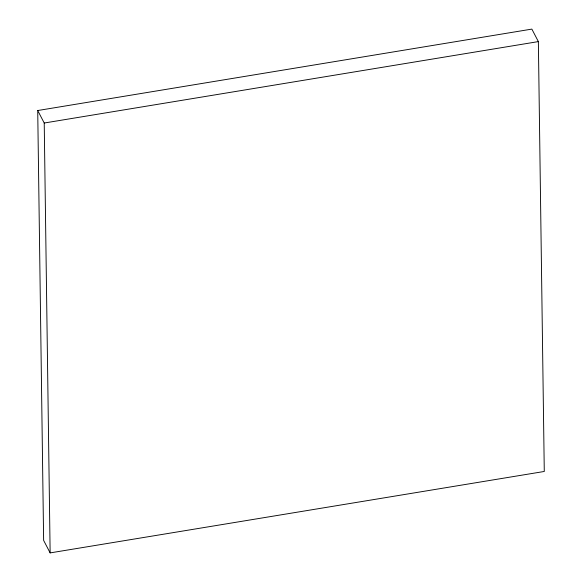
<?xml version="1.0" encoding="UTF-8"?>
<svg xmlns="http://www.w3.org/2000/svg" width="582" height="582" viewBox="0 0 582 582"><rect width="100%" height="100%" fill="white"/><g stroke="black" fill="none" stroke-linecap="round" stroke-linejoin="round"><path stroke-width="0.87" d="M37.721 110.529L531.861 29.1L538.365 41.598L544.279 471.471L50.139 552.9L43.635 540.402L37.721 110.529L44.225 123.02L50.139 552.9M44.225 123.02L538.365 41.598"/></g></svg>
